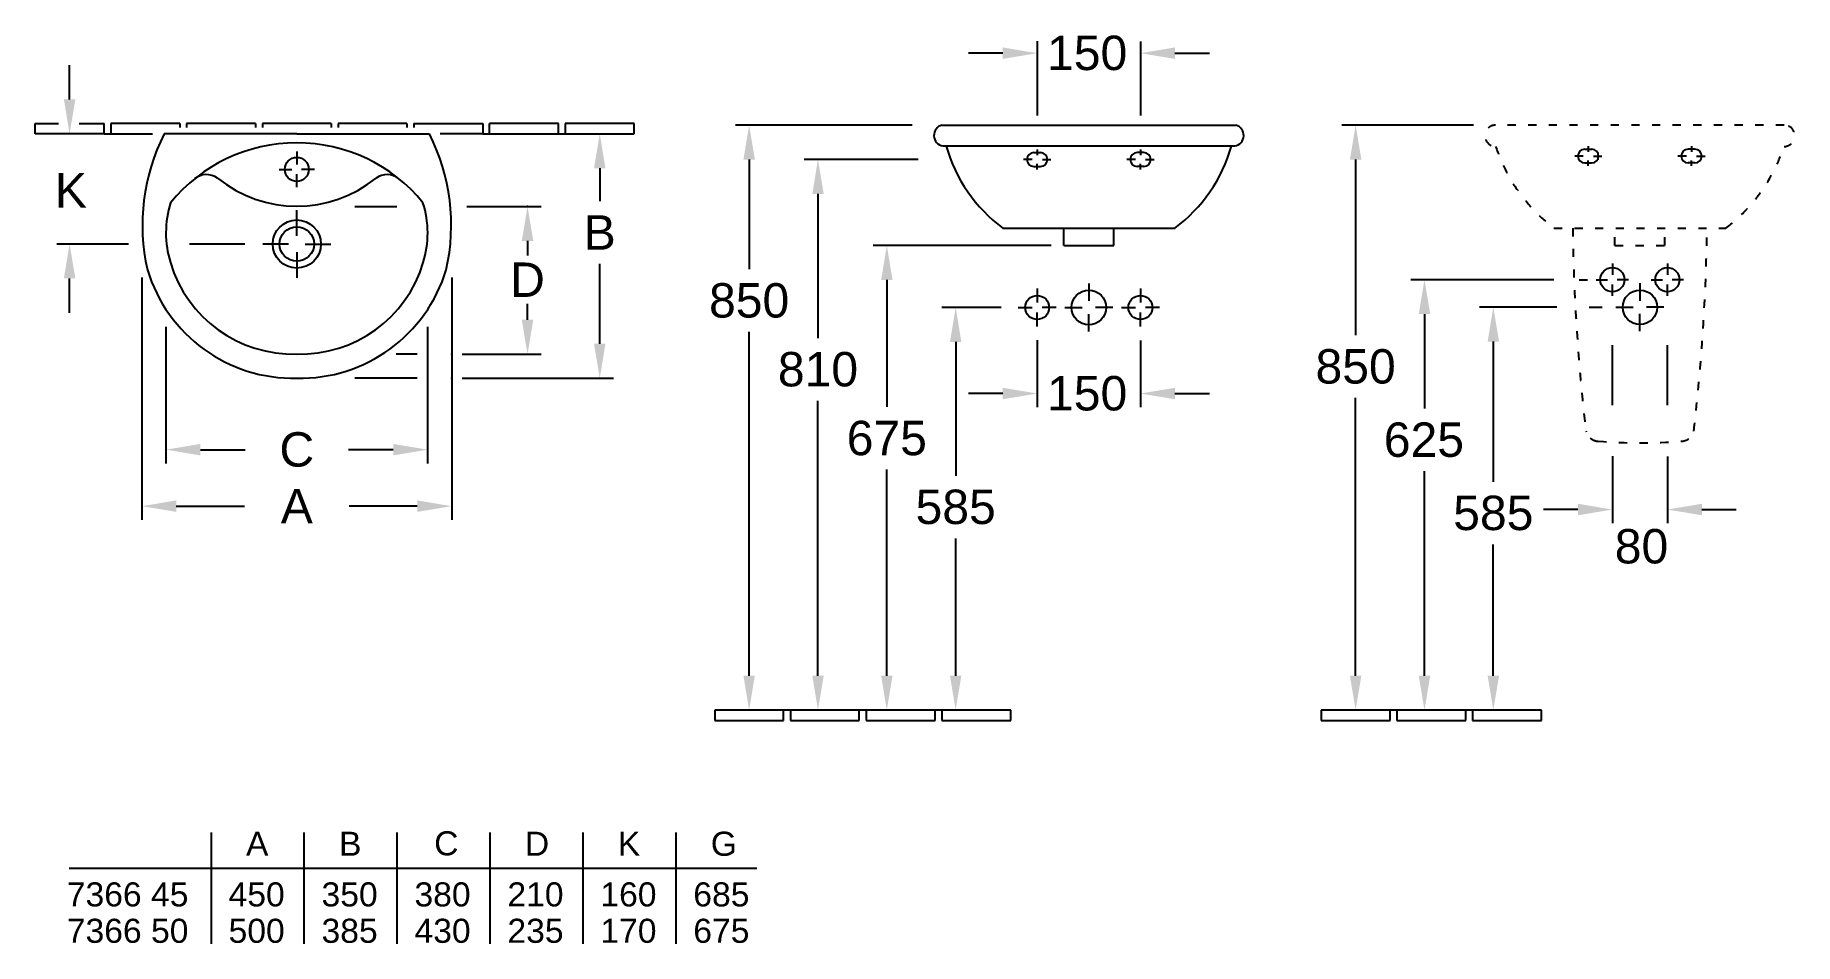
# Model space of a CAD drawing. Extents: x 159 to 2715, y 292 to 1612.
import ezdxf

# ---------------------------------------------------------------- set-up
doc = ezdxf.new("R2010")
doc.units = 0
doc.linetypes.add('ACAD_ISO03W100', pattern=[30, 12, -18])
doc.linetypes.add('STRICHLINIEX2', pattern=[38.1, 25.4, -12.7])
for name, color, linetype in [('DRAUF', 6, 'CONTINUOUS'), ('DRAUF_Abfluss', 7, 'CONTINUOUS'), ('DRAUF_Bemassung', 7, 'CONTINUOUS'), ('DRAUF_Fliesen', 2, 'CONTINUOUS'), ('DRAUF_Hahnloch', 7, 'CONTINUOUS'), ('FRONT', 6, 'CONTINUOUS'), ('FRONT_Abfluss', 7, 'CONTINUOUS'), ('FRONT_Befestigung', 7, 'CONTINUOUS'), ('FRONT_Bemassung', 7, 'CONTINUOUS'), ('FRONT_Fliesen', 2, 'CONTINUOUS'), ('INST', 4, 'CONTINUOUS'), ('INST_Abfluss', 7, 'CONTINUOUS'), ('INST_Befestigung', 7, 'CONTINUOUS'), ('INST_Bemassung', 7, 'CONTINUOUS'), ('INST_Fliesen', 2, 'CONTINUOUS'), ('TABELLE', 7, 'CONTINUOUS'), ('TABELLE_Bemassung', 7, 'CONTINUOUS'), ('TABELLE_Text', 7, 'CONTINUOUS')]:
    doc.layers.add(name, color=color, linetype=linetype)
doc.styles.get("Standard").update_dxf_attribs({"font": 'ARIAL.TTF'})

msp = doc.modelspace()

# ---------------------------------------------------------------- linework, layer by layer
at = {"layer": 'DRAUF'}
for q in [(346.9, 1468.5), (731.9, 1468.5)]:
    msp.add_line((539.4, 1468.6), q, dxfattribs=at)
at = {"layer": 'DRAUF', "color": 1, "linetype": 'Continuous'}
msp.add_circle((539.4, 1308.5), 35, dxfattribs=at)
at = {"layer": 'DRAUF'}
for centre, radius, start, end in [((607.5, 1336), 292.4, 153.0381, 192.8104), ((471.3, 1336), 292.4, 347.1896, 26.9619), ((534.6, 1335.2), 221.7, 196.7962, 271.2318), ((544.2, 1335.2), 221.7, 268.7682, 343.2038)]:
    msp.add_arc(centre, radius, start, end, dxfattribs=at)
at = {"layer": 'DRAUF', "color": 5}
for centre, radius, start, end in [((539.4, 1219.4), 236.3, 39.1396, 140.8604), ((494.3, 1324.5), 145, 162.3268, 197.2567), ((584.5, 1324.5), 145, 342.7433, 17.6732), ((534.6, 1335.2), 186.7, 196.7108, 271.4624), ((544.2, 1335.2), 186.7, 268.5376, 343.2892)]:
    msp.add_arc(centre, radius, start, end, dxfattribs=at)
at = {"layer": 'DRAUF', "color": 4}
for centre, radius, start, end in [((408.3, 1382.1), 27.3, 54.2173, 129.3302), ((670.5, 1382.1), 27.3, 50.6698, 125.7827), ((539.4, 1546.6), 183, 231.0235, 308.9765)]:
    msp.add_arc(centre, radius, start, end, dxfattribs=at)
at = {"layer": 'DRAUF_Abfluss', "color": 1, "linetype": 'Continuous', "ltscale": 0.4}
for p, q in [((539.4, 1320.5), (539.4, 1357.8)), ((527.4, 1308.5), (490.2, 1308.5)), ((551.4, 1308.5), (588.7, 1308.5)), ((539.4, 1296.6), (539.4, 1259.3))]:
    msp.add_line(p, q, dxfattribs=at)
at = {"layer": 'DRAUF_Abfluss', "color": 4, "linetype": 'Continuous'}
msp.add_circle((539.4, 1308.5), 25, dxfattribs=at)
at = {"layer": 'DRAUF_Bemassung', "linetype": 'ByBlock'}
for p, q in [((209.4, 1518.6), (209.4, 1568.6)), ((295.1, 1308.5), (190.9, 1308.5)), ((209.4, 1208.5), (209.4, 1258.5))]:
    msp.add_line(p, q, dxfattribs=at)
at = {"layer": 'DRAUF_Bemassung'}
for p, q in [((979.4, 1418.6), (979.4, 1370.8)), ((623.5, 1363.1), (684.5, 1363.1)), ((786.4, 1363.1), (894.5, 1363.1)), ((464.1, 1308.5), (383.6, 1308.5)), ((874.5, 1313.1), (874.5, 1291.7)), ((979.4, 1163.6), (979.4, 1279.7)), ((314.4, 1259.9), (314.4, 907.6)), ((764.4, 1259.9), (764.4, 907.6)), ((874.5, 1198.6), (874.5, 1221.7)), ((349.4, 1188.4), (349.4, 989.7)), ((729.4, 1188.4), (729.4, 989.7)), ((714.4, 1148.6), (683.8, 1148.6)), ((779.4, 1148.6), (894.5, 1148.6)), ((714.4, 1113.6), (623.5, 1113.6)), ((779.4, 1113.6), (999.4, 1113.6)), ((399.4, 1009.7), (464.3, 1009.7)), ((679.4, 1009.7), (614.5, 1009.7)), ((364.4, 927.6), (463.3, 927.6)), ((714.4, 927.6), (615.6, 927.6))]:
    msp.add_line(p, q, dxfattribs=at)
for p in [(874.5, 1363.1), (764.4, 1148.6), (764.4, 1113.6)]:
    msp.add_point(p, dxfattribs=at)
at = {"layer": 'DRAUF_Bemassung', "linetype": 'ByBlock'}
for points in [[(201.1, 1518.6), (217.7, 1518.6), (209.4, 1468.6)], [(201.1, 1258.5), (217.7, 1258.5), (209.4, 1308.5)]]:
    msp.add_solid(points, dxfattribs=at)
at = {"layer": 'DRAUF_Bemassung'}
for points in [[(971.1, 1418.6), (987.7, 1418.6), (979.4, 1468.6)], [(866.2, 1313.1), (882.9, 1313.1), (874.5, 1363.1)], [(866.2, 1198.6), (882.9, 1198.6), (874.5, 1148.6)], [(971.1, 1163.6), (987.7, 1163.6), (979.4, 1113.6)], [(399.4, 1018.1), (399.4, 1001.4), (349.4, 1009.7)], [(679.4, 1018.1), (679.4, 1001.4), (729.4, 1009.7)], [(364.4, 936), (364.4, 919.3), (314.4, 927.6)], [(714.4, 936), (714.4, 919.3), (764.4, 927.6)]]:
    msp.add_solid(points, dxfattribs=at)
at = {"layer": 'DRAUF_Fliesen'}
for p, q in [((159.4, 1483.6), (193.4, 1483.6)), ((159.4, 1468.6), (159.4, 1483.6)), ((223.4, 1483.6), (259.4, 1483.6)), ((259.4, 1468.6), (259.4, 1483.6)), ((369.4, 1483.6), (269.4, 1483.6)), ((269.4, 1483.6), (269.4, 1468.6)), ((369.4, 1483.6), (369.4, 1477.7)), ((479.4, 1483.6), (379.4, 1483.6)), ((379.4, 1483.6), (379.4, 1477.7)), ((479.4, 1483.6), (479.4, 1477.7)), ((589.4, 1483.6), (489.4, 1483.6)), ((489.4, 1483.6), (489.4, 1477.7)), ((589.4, 1483.6), (589.4, 1477.7)), ((699.4, 1483.6), (599.4, 1483.6)), ((599.4, 1483.6), (599.4, 1477.7)), ((699.4, 1483.6), (699.4, 1477.7)), ((709.4, 1483.6), (809.4, 1483.6)), ((709.4, 1483.6), (709.4, 1477.7)), ((809.4, 1483.6), (809.4, 1468.6)), ((919.4, 1483.6), (819.4, 1483.6)), ((819.4, 1468.6), (819.4, 1483.6)), ((919.4, 1468.6), (919.4, 1483.6)), ((1029.4, 1483.6), (929.4, 1483.6)), ((929.4, 1483.6), (929.4, 1468.6)), ((1029.4, 1468.6), (1029.4, 1483.6)), ((259.4, 1468.6), (159.4, 1468.6)), ((259.4, 1468.6), (269.4, 1468.6)), ((269.4, 1468.6), (330, 1468.6)), ((809.4, 1468.6), (747.4, 1468.6)), ((809.4, 1468.6), (819.4, 1468.6)), ((819.4, 1468.6), (919.4, 1468.6)), ((919.4, 1468.6), (929.4, 1468.6)), ((929.4, 1468.6), (1029.4, 1468.6))]:
    msp.add_line(p, q, dxfattribs=at)
at = {"layer": 'DRAUF_Hahnloch', "color": 1, "linetype": 'Continuous'}
for p, q in [((539.4, 1442.9), (539.4, 1424.1)), ((513.6, 1417), (532.4, 1417)), ((539.4, 1391.2), (539.4, 1410)), ((565.3, 1417), (546.4, 1417))]:
    msp.add_line(p, q, dxfattribs=at)
at = {"layer": 'DRAUF_Hahnloch', "color": 2, "linetype": 'Continuous'}
msp.add_circle((539.4, 1417), 17.5, dxfattribs=at)
at = {"layer": 'FRONT'}
for p, q in [((1476.4, 1481.3), (1903.2, 1481.3)), ((1477.7, 1451), (1901.9, 1451)), ((1564.8, 1331.7), (1814.9, 1331.7))]:
    msp.add_line(p, q, dxfattribs=at)
at = {"layer": 'FRONT', "color": 4}
for p, q in [((1653.6, 1306.3), (1653.6, 1331.7)), ((1726.1, 1306.3), (1726.1, 1331.7)), ((1653.6, 1306.3), (1726.1, 1306.3))]:
    msp.add_line(p, q, dxfattribs=at)
at = {"layer": 'FRONT'}
for centre, radius, start, end in [((1480.3, 1466.3), 15.5, 104.6578, 260.3944), ((1899.3, 1466.3), 15.5, 279.6056, 75.3422), ((1698.7, 1511.7), 224.4, 195.709, 233.3612), ((1680.9, 1511.7), 224.4, 306.6388, 344.291)]:
    msp.add_arc(centre, radius, start, end, dxfattribs=at)
at = {"layer": 'FRONT_Abfluss', "color": 1, "linetype": 'Continuous'}
for p, q in [((1614.8, 1243.8), (1614.8, 1223.4)), ((1689.8, 1251.3), (1689.8, 1225.9)), ((1764.8, 1243.8), (1764.8, 1223.4)), ((1587.3, 1216.3), (1607.7, 1216.4)), ((1614.8, 1188.8), (1614.8, 1209.2)), ((1642.3, 1216.3), (1621.9, 1216.3)), ((1654.8, 1216.3), (1680.3, 1216.3)), ((1689.8, 1181.3), (1689.8, 1206.8)), ((1724.8, 1216.3), (1699.4, 1216.3)), ((1737.3, 1216.3), (1757.7, 1216.3)), ((1764.8, 1188.8), (1764.8, 1209.2)), ((1792.3, 1216.3), (1771.9, 1216.4))]:
    msp.add_line(p, q, dxfattribs=at)
at = {"layer": 'FRONT_Abfluss', "color": 2, "linetype": 'Continuous'}
for centre in [(1614.8, 1216.3), (1764.8, 1216.3)]:
    msp.add_circle(centre, 17.5, dxfattribs=at)
at = {"layer": 'FRONT_Abfluss', "color": 4, "linetype": 'Continuous'}
msp.add_circle((1689.8, 1216.3), 25, dxfattribs=at)
at = {"layer": 'FRONT_Befestigung', "color": 1, "linetype": 'Continuous'}
for p, q in [((1607.4, 1431.3), (1595.1, 1431.3)), ((1614.8, 1445.7), (1614.8, 1437.7)), ((1622.3, 1431.3), (1634.5, 1431.3)), ((1757.4, 1431.3), (1745.1, 1431.3)), ((1764.8, 1445.7), (1764.8, 1437.7)), ((1772.3, 1431.3), (1784.5, 1431.3)), ((1614.8, 1417), (1614.8, 1424.9)), ((1764.8, 1417), (1764.8, 1424.9))]:
    msp.add_line(p, q, dxfattribs=at)
at = {"layer": 'FRONT_Befestigung', "color": 7, "linetype": 'Continuous'}
for p, q in [((1609.8, 1441.3), (1619.8, 1441.3)), ((1769.8, 1441.3), (1759.8, 1441.3)), ((1609.8, 1421.3), (1619.8, 1421.3)), ((1769.8, 1421.3), (1759.8, 1421.3))]:
    msp.add_line(p, q, dxfattribs=at)
for centre, start, end in [((1609.8, 1431.3), 90, 270), ((1619.8, 1431.3), 270, 90), ((1759.8, 1431.3), 90, 270), ((1769.8, 1431.3), 270, 90)]:
    msp.add_arc(centre, 10, start, end, dxfattribs=at)
at = {"layer": 'FRONT_Bemassung', "linetype": 'ByBlock'}
for p, q in [((1564.8, 1585.8), (1514.8, 1585.8)), ((1614.8, 1603.2), (1614.8, 1495.2)), ((1764.9, 1602.9), (1764.9, 1495.5)), ((1814.9, 1585.8), (1864.9, 1585.8)), ((1614.8, 1168.8), (1614.8, 1071.3)), ((1764.9, 1168.5), (1764.9, 1071.3)), ((1564.8, 1091.3), (1514.8, 1091.3)), ((1814.9, 1091.3), (1864.9, 1091.3))]:
    msp.add_line(p, q, dxfattribs=at)
at = {"layer": 'FRONT_Bemassung'}
for p, q in [((1433.3, 1481.3), (1176.4, 1481.3)), ((1196.4, 1431.3), (1196.4, 1271.9)), ((1441.9, 1431.3), (1276.4, 1431.3)), ((1296.4, 1381.3), (1296.4, 1171.9)), ((1635, 1306.3), (1376.4, 1306.3)), ((1396.4, 1256.3), (1396.4, 1071.9)), ((1562.3, 1216.3), (1476.4, 1216.3)), ((1196.4, 681.3), (1196.4, 1180.8)), ((1496.4, 1166.3), (1496.4, 971.9)), ((1296.4, 681.3), (1296.4, 1080.8)), ((1396.4, 681.3), (1396.4, 980.8)), ((1496.4, 681.3), (1496.4, 880.8))]:
    msp.add_line(p, q, dxfattribs=at)
at = {"layer": 'FRONT_Bemassung', "linetype": 'ByBlock'}
for points in [[(1564.8, 1594.2), (1564.8, 1577.5), (1614.8, 1585.8)], [(1814.9, 1594.2), (1814.9, 1577.5), (1764.9, 1585.8)], [(1564.8, 1099.6), (1564.8, 1083), (1614.8, 1091.3)], [(1814.9, 1099.6), (1814.9, 1083), (1764.9, 1091.3)]]:
    msp.add_solid(points, dxfattribs=at)
at = {"layer": 'FRONT_Bemassung'}
for points in [[(1188.1, 1431.3), (1204.7, 1431.3), (1196.4, 1481.3)], [(1288.1, 1381.3), (1304.7, 1381.3), (1296.4, 1431.3)], [(1388.1, 1256.3), (1404.7, 1256.3), (1396.4, 1306.3)], [(1488.1, 1166.3), (1504.7, 1166.3), (1496.4, 1216.3)], [(1188.1, 681.3), (1204.7, 681.3), (1196.4, 631.3)], [(1288.1, 681.3), (1304.7, 681.3), (1296.4, 631.3)], [(1388.1, 681.3), (1404.7, 681.3), (1396.4, 631.3)], [(1488.1, 681.3), (1504.7, 681.3), (1496.4, 631.3)]]:
    msp.add_solid(points, dxfattribs=at)
at = {"layer": 'FRONT_Fliesen'}
for p, q in [((1146.4, 631.3), (1146.4, 616.3)), ((1246.4, 631.3), (1146.4, 631.3)), ((1146.4, 616.3), (1246.4, 616.3)), ((1246.4, 616.3), (1246.4, 631.3)), ((1256.4, 631.3), (1246.4, 631.3)), ((1256.4, 631.3), (1256.4, 616.3)), ((1356.4, 631.3), (1256.4, 631.3)), ((1256.4, 616.3), (1356.4, 616.3)), ((1356.4, 616.3), (1356.4, 631.3)), ((1366.4, 631.3), (1356.4, 631.3)), ((1362.8, 631.3), (1356.4, 631.3)), ((1366.4, 631.3), (1366.4, 616.3)), ((1466.4, 631.3), (1366.4, 631.3)), ((1366.4, 616.3), (1466.4, 616.3)), ((1466.4, 616.3), (1466.4, 631.3)), ((1476.4, 631.3), (1466.4, 631.3)), ((1472.8, 631.3), (1466.4, 631.3)), ((1476.4, 631.3), (1476.4, 616.3)), ((1576.4, 631.3), (1476.4, 631.3)), ((1476.4, 616.3), (1576.4, 616.3)), ((1576.4, 616.3), (1576.4, 631.3))]:
    msp.add_line(p, q, dxfattribs=at)
at = {"layer": 'INST', "color": 4, "linetype": 'ACAD_ISO03W100'}
for p, q in [((2453.9, 1306.3), (2453.9, 1328)), ((2453.9, 1306.3), (2526.4, 1306.3)), ((2526.4, 1306.3), (2526.4, 1327.8))]:
    msp.add_line(p, q, dxfattribs=at)
msp.add_lwpolyline([(2699.7, 1450.3, 0.997604), (2699.8, 1481.3), (2280.6, 1481.3, 0.997604), (2280.7, 1450.3, 0.14908), (2365.1, 1331.7), (2615.2, 1331.7, 0.14908)], format="xyb", close=True, dxfattribs=at)
for centre, radius, start, end in [((5223.6, 1368.1), 2831.2, 180.7373, 186.7229), ((-243.3, 1368.1), 2831.2, 353.2771, 359.2627), ((2549.6, 1041.3), 19.4, 273.379, 307.1643), ((2490.2, 1810), 790.4, 265.6038, 274.3962)]:
    msp.add_arc(centre, radius, start, end, dxfattribs=at)
at = {"layer": 'INST', "color": 4, "linetype": 'STRICHLINIEX2', "ltscale": 0.6}
for start, end in [(193.9747, 196.5352), (228.6193, 266.621)]:
    msp.add_arc((2430.7, 1041.3), 19.4, start, end, dxfattribs=at)
at = {"layer": 'INST_Abfluss', "color": 1, "linetype": 'Continuous'}
for p, q in [((2450.2, 1280.2), (2450.2, 1263.8)), ((2530.2, 1280.2), (2530.2, 1263.8)), ((2426.7, 1256.7), (2443.1, 1256.7)), ((2473.7, 1256.7), (2457.3, 1256.7)), ((2506.7, 1256.7), (2523.1, 1256.7)), ((2553.7, 1256.7), (2537.3, 1256.7)), ((2450.2, 1233.2), (2450.2, 1249.6)), ((2490.2, 1251.7), (2490.2, 1226.2)), ((2530.2, 1233.2), (2530.2, 1249.6)), ((2455.2, 1216.7), (2480.6, 1216.7)), ((2490.2, 1181.7), (2490.2, 1207.1)), ((2525.2, 1216.7), (2499.7, 1216.7))]:
    msp.add_line(p, q, dxfattribs=at)
at = {"layer": 'INST_Abfluss', "color": 2, "linetype": 'Continuous'}
for centre in [(2450.2, 1256.7), (2530.2, 1256.7)]:
    msp.add_circle(centre, 17.5, dxfattribs=at)
at = {"layer": 'INST_Abfluss', "color": 4, "linetype": 'Continuous'}
msp.add_circle((2490.2, 1216.7), 25, dxfattribs=at)
at = {"layer": 'INST_Befestigung', "color": 1, "linetype": 'Continuous'}
for p, q in [((2407.8, 1436.3), (2395.5, 1436.3)), ((2415.2, 1450.7), (2415.2, 1442.7)), ((2422.6, 1436.3), (2434.9, 1436.3)), ((2557.8, 1436.3), (2545.5, 1436.3)), ((2565.2, 1450.7), (2565.2, 1442.7)), ((2572.6, 1436.3), (2584.9, 1436.3)), ((2415.2, 1422), (2415.2, 1429.9)), ((2565.2, 1422), (2565.2, 1429.9))]:
    msp.add_line(p, q, dxfattribs=at)
at = {"layer": 'INST_Befestigung', "color": 7, "linetype": 'Continuous'}
for p, q in [((2410.2, 1446.3), (2420.2, 1446.3)), ((2570.2, 1446.3), (2560.2, 1446.3)), ((2410.2, 1426.3), (2420.2, 1426.3)), ((2570.2, 1426.3), (2560.2, 1426.3))]:
    msp.add_line(p, q, dxfattribs=at)
for centre, start, end in [((2410.2, 1436.3), 90, 270), ((2420.2, 1436.3), 270, 90), ((2560.2, 1436.3), 90, 270), ((2570.2, 1436.3), 270, 90)]:
    msp.add_arc(centre, 10, start, end, dxfattribs=at)
at = {"layer": 'INST_Bemassung'}
for p, q in [((2248.4, 1481.3), (2057.3, 1481.3)), ((2077.3, 1431.3), (2077.3, 1175.9)), ((2365, 1256.7), (2157.3, 1256.7)), ((2401.9, 1256.7), (2413.9, 1256.7)), ((2177.3, 1206.7), (2177.3, 1069.4)), ((2369.8, 1216.7), (2257.3, 1216.7)), ((2416.4, 1216.7), (2435.2, 1216.7)), ((2277.3, 1166.7), (2277.3, 963)), ((2450.2, 1074.4), (2450.2, 1161.5)), ((2530.2, 1074.2), (2530.2, 1161.4)), ((2077.3, 681.3), (2077.3, 1084.8)), ((2177.3, 681.3), (2177.3, 978.4)), ((2277.3, 681.3), (2277.3, 871.9))]:
    msp.add_line(p, q, dxfattribs=at)
at = {"layer": 'INST_Bemassung', "linetype": 'ByBlock'}
for p, q in [((2450.2, 1000.3), (2450.2, 902.7)), ((2530.2, 1000), (2530.2, 902.7)), ((2400.2, 922.7), (2350.2, 922.7)), ((2580.2, 922.7), (2630.2, 922.7))]:
    msp.add_line(p, q, dxfattribs=at)
at = {"layer": 'INST_Bemassung'}
for points in [[(2069, 1431.3), (2085.7, 1431.3), (2077.3, 1481.3)], [(2169, 1206.7), (2185.7, 1206.7), (2177.3, 1256.7)], [(2269, 1166.7), (2285.7, 1166.7), (2277.3, 1216.7)], [(2069, 681.3), (2085.7, 681.3), (2077.3, 631.3)], [(2169, 681.3), (2185.7, 681.3), (2177.3, 631.3)], [(2269, 681.3), (2285.7, 681.3), (2277.3, 631.3)]]:
    msp.add_solid(points, dxfattribs=at)
at = {"layer": 'INST_Bemassung', "linetype": 'ByBlock'}
for points in [[(2400.2, 931.1), (2400.2, 914.4), (2450.2, 922.7)], [(2580.2, 931.1), (2580.2, 914.4), (2530.2, 922.7)]]:
    msp.add_solid(points, dxfattribs=at)
at = {"layer": 'INST_Fliesen'}
for p, q in [((2027.3, 631.3), (2027.3, 616.3)), ((2127.3, 631.3), (2027.3, 631.3)), ((2027.3, 616.3), (2127.3, 616.3)), ((2127.3, 616.3), (2127.3, 631.3)), ((2137.3, 631.3), (2127.3, 631.3)), ((2137.3, 631.3), (2137.3, 616.3)), ((2237.3, 631.3), (2137.3, 631.3)), ((2137.3, 616.3), (2237.3, 616.3)), ((2237.3, 616.3), (2237.3, 631.3)), ((2247.3, 631.3), (2237.3, 631.3)), ((2247.3, 631.3), (2247.3, 616.3)), ((2347.3, 631.3), (2247.3, 631.3)), ((2247.3, 616.3), (2347.3, 616.3)), ((2347.3, 616.3), (2347.3, 631.3))]:
    msp.add_line(p, q, dxfattribs=at)
at = {"layer": 'TABELLE', "color": 3, "linetype": 'Continuous'}
for p, q in [((414.8, 453.4), (414.8, 291.7)), ((208.6, 401.4), (1207.7, 401.4))]:
    msp.add_line(p, q, dxfattribs=at)
at = {"layer": 'TABELLE', "color": 7, "linetype": 'Continuous'}
for p, q in [((549.8, 453.4), (549.8, 291.7)), ((684.8, 453.4), (684.8, 291.7)), ((819.8, 453.4), (819.8, 291.7)), ((954.8, 453.4), (954.8, 291.7)), ((1089.8, 453.4), (1089.8, 291.7))]:
    msp.add_line(p, q, dxfattribs=at)

# ---------------------------------------------------------------- texts
at = {"layer": 'DRAUF_Bemassung'}
msp.add_text('K', height=50, dxfattribs=at).set_placement((187.9, 1361.5))
at = {"layer": 'DRAUF_Bemassung', "char_height": 50, "attachment_point": 5}
for s, insert in [('B', (979.4, 1325.3)), ('D', (874.5, 1256.7)), ('C', (539.4, 1009.7)), ('A', (539.4, 927.6))]:
    msp.add_mtext(s, dxfattribs=dict(at, insert=insert))
at = {"layer": 'FRONT_Bemassung'}
for p in [(1629.1, 1561.3), (1629.1, 1066.7)]:
    msp.add_text('150', height=50, dxfattribs=at).set_placement(p)
at = {"layer": 'FRONT_Bemassung', "char_height": 50, "attachment_point": 5}
for s, insert in [('\\A1;850', (1196.4, 1226.3)), ('810', (1296.4, 1126.3)), ('\\A1;675', (1396.4, 1026.3)), ('\\A1;585', (1496.4, 926.3))]:
    msp.add_mtext(s, dxfattribs=dict(at, insert=insert))
at = {"layer": 'INST_Bemassung'}
msp.add_text('80', height=50, dxfattribs=at).set_placement((2453.7, 844.4))
at = {"layer": 'INST_Bemassung', "char_height": 50, "attachment_point": 5}
for s, insert in [('\\A1;850', (2077.3, 1130.4)), ('\\A1;625', (2176.5, 1023.9)), ('\\A1;585', (2277.3, 917.5))]:
    msp.add_mtext(s, dxfattribs=dict(at, insert=insert))
at = {"layer": 'TABELLE_Bemassung', "color": 7, "linetype": 'Continuous'}
for s, p in [('450', (440.3, 346)), ('350', (575.3, 346)), ('380', (710.3, 346)), ('210', (845.3, 346)), ('160', (980.3, 346)), ('685', (1115.3, 346)), ('500', (440.3, 293.1)), ('385', (575.3, 293.1)), ('430', (710.3, 293.1)), ('235', (845.3, 293.1)), ('170', (980.3, 293.1)), ('675', (1115.3, 293.1))]:
    msp.add_text(s, height=35, dxfattribs=at).set_placement(p)
at = {"layer": 'TABELLE_Text', "linetype": 'Continuous'}
for s, p in [('7366 45', (205.3, 346)), ('7366 50', (205.3, 293.1))]:
    msp.add_text(s, height=35, dxfattribs=at).set_placement(p)
at = {"layer": 'TABELLE_Text', "linetype": 'Continuous', "char_height": 35, "attachment_point": 1}
for s, insert, width in [('\\A1;A', (465.6, 454.6), 32.756), ('\\A1;B', (600.7, 454.6), 32.613), ('\\A1;C', (738.9, 455.2), 35.31), ('\\A1;D', (870.7, 454.6), 35.31), ('\\A1;K', (1005.7, 454.6), 32.613), ('G', (1140.7, 454.6), 32.613)]:
    msp.add_mtext(s, dxfattribs=dict(at, insert=insert, width=width))

doc.saveas('drawing.dxf')
